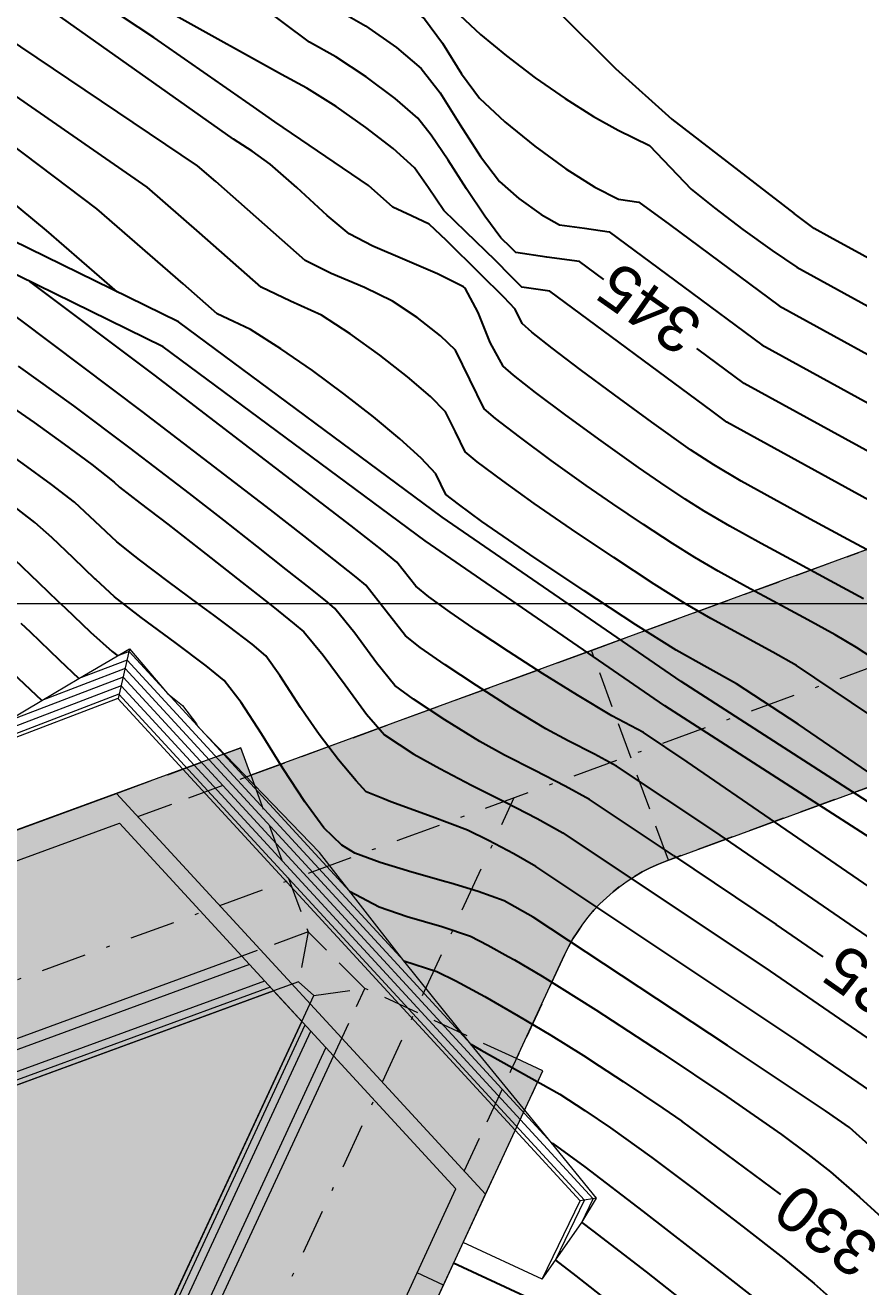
# Model space of a CAD drawing. Extents: x 61466 to 63015, y 108404 to 110397.
# Drawn here: x 62801.97 to 62824.94, y 109286.24 to 109321.01 of the extents above; entities that cross this region are included whole.
import ezdxf
from ezdxf.enums import TextEntityAlignment as Align

# ---------------------------------------------------------------- set-up
doc = ezdxf.new("R2010")
doc.units = 0
doc.header["$LTSCALE"] = 1.000015260077215
doc.header["$MEASUREMENT"] = 0
for name, pattern in [('NASCOSTA', [9.524999999999999, 6.35, -3.175]), ('TRATTEGGIATA', [0.75, 0.5, -0.25]), ('TRATTOPUNTO2', [0.5, 0.25, -0.125, 0, -0.125])]:
    doc.linetypes.add(name, pattern=pattern)
for name, color, linetype in [('colore lago', 131, 'Continuous'), ('coordinate', 2, 'Continuous'), ('curve livello 5m', 7, 'Continuous'), ('curve livello di scavo 1 m', 2, 'Continuous'), ('LIN010CO', 2, 'Continuous'), ('LIN010TR', 2, 'NASCOSTA'), ('LIN018CO', 6, 'Continuous'), ('LIN025CO', 7, 'Continuous'), ('Strade', 7, 'Continuous'), ('TRATTCOLO-30', 253, 'Continuous'), ('TRATTCOLO-32', 255, 'Continuous')]:
    doc.layers.add(name, color=color, linetype=linetype)
doc.layers.add('Colori bordi', color=5, linetype='Continuous', plot=False)
doc.layers.add('no_plot', color=5, linetype='Continuous', plot=False)
doc.layers.add('LINCOLOBLU-025', color=150, linetype='Continuous', lineweight=25)
doc.styles.add('ARIAL', font='arial.ttf')

# ---------------------------------------------------------------- blocks, each defined once
blk = doc.blocks.new('CONTORNO')
at = {"layer": 'Colori bordi', "lineweight": 0, "ltscale": 2, "flags": 128}
for points in [[(9.426109361193085, 101.4709291536419, 0.7650295739187453), (-27.5608030434887, 123.1135758659511), (-31.83024715010106, 118.9179519399622, 0.2781912939660241), (-69.07859010582615, 126.1408358634362), (-85.83009494427824, 120.004657439742), (-86.10525989600865, 120.7558459975553), (-102.9903825197835, 114.570722563818), (-98.15326363751956, 109.3137276651105), (-85.19983467704878, 114.0586477225297), (-84.42731888311391, 113.2190753062459), (-89.14397352362721, 103.0495060201356)], [(-84.30685464142152, 97.792511121399), (-77.78470810041472, 111.8548977488535), (-78.51044962687592, 112.1914972687373), (-77.18376179884945, 115.0519661426079, -0.1989123673796902), (-74.36765820678556, 117.6431476297439), (-67.47359293616319, 120.1632371078013, -0.2816447292015362), (-36.07444336033222, 114.4500518008281, 0.1755066773411139), (-40.66320739148796, 100.0439465091476)]]:
    blk.add_lwpolyline(points, format="xyb", dxfattribs=at)

msp = doc.modelspace()

# ---------------------------------------------------------------- hatches: boundary and pattern name
at = {"layer": 'colore lago', "linetype": 'Continuous', "lineweight": 0}
msp.add_hatch(color=256, dxfattribs=at).paths.add_polyline_path([(62823.09817661175, 109267.4971399434), (62823.69215338399, 109266.9249924592), (62824.21109170993, 109265.8755204591), (62823.36964649598, 109265.6421649583), (62827.76780187683, 109260.0127827815), (62841.0612084289, 109263.6993706926), (62841.76361921904, 109262.8003258794), (62836.24348806483, 109253.0435270955), (62840.64165107512, 109247.4142277469), (62841.44165107415, 109248.8281443365), (62841.44165107414, 109247.2666549963), (62842.48685966961, 109245.2937046921), (62842.98217337792, 109244.3587436367), (62843.39174940745, 109243.585622218), (62843.65497841647, 109243.0887474739), (62843.97450582117, 109242.4856030939), (62844.75686056812, 109241.9483543213), (62845.651826458, 109241.3801105832), (62846.4281971067, 109240.9286487636), (62846.94271509662, 109240.6813721959), (62847.64613995038, 109240.5939090845), (62848.41310224529, 109240.5076704386), (62848.93480919932, 109240.3248275247), (62849.70787289062, 109240.0058773521), (62850.50037421178, 109239.6465049724), (62850.96863960474, 109239.3887836557), (62851.94725538202, 109238.3759442612), (62853.32176082, 109236.9457837952), (62854.11505408533, 109236.1376091607), (62854.82266913473, 109235.421905224), (62855.33964134585, 109234.9043775517), (62855.56100609637, 109234.6907317102), (62856.09811269535, 109234.4547740921), (62856.70619305045, 109233.9912537725), (62857.53490679127, 109233.2829532123), (62858.14972630373, 109232.7006224021), (62858.5092218959, 109232.3142393243), (62858.88387910501, 109231.4348391923), (62859.22313943096, 109230.3672173602), (62859.57892881548, 109229.5985836344), (62860.02155128967, 109229.3177645111), (62860.52435460854, 109229.0129035072), (62861.12115362707, 109228.30212974), (62861.76312353993, 109227.3968258008), (62862.36738475427, 109226.6724808548), (62862.86301142563, 109226.3512314404), (62863.35149079989, 109226.0811662762), (62863.80977166743, 109225.8265014858), (62864.37336186592, 109225.4596613738), (62865.15864880766, 109224.9262906477), (62866.02413744318, 109224.3237528915), (62866.82833272299, 109223.7494116895), (62867.74419357038, 109223.0671410374), (62868.79593716702, 109222.2609254734), (62869.66804043393, 109221.5726296664), (62870.57400836481, 109220.8296039038), (62871.45489499047, 109220.0917340807), (62872.22788044123, 109219.4299279922), (62872.81014484735, 109218.9150934337), (62873.11886833908, 109218.6181382001), (62873.68024425061, 109217.7357549704), (62874.16767086019, 109217.0119560386), (62874.81943522722, 109216.7708121959), (62876.54236221588, 109216.1526118918), (62874.84939381115, 109207.8206919386), (62874.60899161969, 109206.6376239914), (62869.26120182507, 109207.5661905958), (62863.75619694225, 109208.1111887648), (62858.19319340221, 109208.3071879103), (62852.65020176403, 109208.1401957228), (62847.09919926159, 109207.6181925489), (62841.61920353405, 109206.7081888868), (62836.19519993298, 109205.4301890089), (62830.87619968884, 109203.835203047), (62825.68720432751, 109201.8681925489), (62820.62120243542, 109199.5581949903), (62815.73320194714, 109196.9441965773), (62811.01320072643, 109193.9851969435), (62806.80919834606, 109190.9902018263), (62802.65320011608, 109187.5991953566), (62798.57820316784, 109183.82319438), (62795.53019901745, 109180.6211985304), (62792.2431954868, 109176.7911672124), (62789.65820175206, 109173.3731931384), (62786.55020328991, 109168.7701929762), (62783.7532062196, 109163.9541987135), (62781.28120609753, 109158.9951990797), (62779.15719791882, 109153.8611963942), (62777.36419865124, 109148.5911921217), (62775.92320438854, 109143.2191981031), (62774.82820316784, 109137.7701929762), (62774.09919926159, 109132.2771967604), (62773.74220463268, 109126.8981913282), (62773.73320194714, 109121.3411844923), (62774.08020206921, 109115.7792032911), (62774.82220646374, 109110.2851999952), (62775.90719791882, 109104.8281992628), (62776.77414833636, 109101.6141078531), (62775.53419682018, 109098.9681986524), (62771.47070551834, 109097.4112212987), (62770.73672383319, 109098.002323595), (62769.8807971655, 109098.4706701694), (62769.15970351557, 109098.6757570496), (62768.39696209739, 109098.468313665), (62767.45374367202, 109097.9664018124), (62766.47973204842, 109097.4381815896), (62765.62461103556, 109097.1518130945), (62765.12870497692, 109097.2382205043), (62764.204231476, 109097.4452987603), (62761.9196536024, 109098.0402332804), (62758.98866001823, 109098.8558052879), (62755.80542274813, 109099.7559674718), (62752.76411381675, 109100.604672521), (62750.25890524864, 109101.2658731245), (62749.51457897673, 109101.4323058139), (62748.65062731056, 109101.6162890002), (62748.14007827736, 109101.736719099), (62747.52541194316, 109102.0339062683), (62746.76880594499, 109102.4063511514), (62745.62765381109, 109102.8954298658), (62744.24713276765, 109103.4574777788), (62742.73242988839, 109104.0598132656), (62741.18873224709, 109104.6697547011), (62739.72122691743, 109105.2546204604), (62738.4351009732, 109105.7817289186), (62737.43554148808, 109106.2183984508), (62736.77867844934, 109106.5463541668), (62735.73992291521, 109107.2019414193), (62732.79995647849, 109108.9003627415), (62729.64050356369, 109110.9173247112), (62727.66619297499, 109112.2158361902), (62727.66619297498, 109301.1727148074), (62759.54776977518, 109318.7502691394), (62762.17366749162, 109316.5834332037), (62766.05824036466, 109313.6707714253), (62770.75016502605, 109310.7925126817), (62775.76967393806, 109307.4987029362), (62780.62539072475, 109303.8925501492), (62784.64869804524, 109301.7427288234), (62791.07767767625, 109296.7832897306), (62792.19060390321, 109296.2636473271), (62793.30353013008, 109295.7440049236), (62792.40613320151, 109295.415281542), (62791.02638676144, 109294.9098720031), (62795.86350564371, 109289.6528771044), (62808.8169346042, 109294.3977971618), (62809.5894503981, 109293.5582247456), (62804.8727957576, 109283.3886554595), (62809.7099146398, 109278.1316605607), (62811.19752626401, 109281.3390968978), (62812.27661652953, 109280.8427187184), (62812.5570701946, 109280.5713445839), (62813.17887806522, 109280.0782740087), (62813.95657222585, 109279.5110059133), (62814.81879083112, 109278.9048861216), (62815.6941720356, 109278.2952604578), (62816.51135399395, 109277.717474746), (62817.19897486074, 109277.2068748103), (62817.68567279058, 109276.7988064749), (62818.12691195921, 109276.2601634234), (62818.71211063369, 109275.5384808206), (62819.25879983142, 109274.9114816119), (62819.8945759946, 109274.1923411735), (62820.22701885716, 109273.8025687297), (62820.52803513606, 109273.1585933028), (62820.82610423578, 109272.3158989379), (62821.42451595351, 109270.4065013836), (62821.73040465539, 109269.5258658789), (62822.04445360452, 109268.818655219)])
at = {"layer": 'LINCOLOBLU-025', "linetype": 'Continuous', "lineweight": 0}
h = msp.add_hatch(color=256, dxfattribs=at)
h.dxf.hatch_style = 1
h.paths.add_polyline_path([(62848.33336500539, 109261.0092654882), (62847.63708044864, 109261.4032043363), (62847.70319440113, 109261.5200603516, -0.1419504759836536), (62851.28575729391, 109265.0212221183), (62851.84927293976, 109265.3231645279), (62850.38513018109, 109269.107819349), (62848.09859103252, 109268.4737059221), (62838.05604824159, 109250.7235716313), (62840.10852288269, 109248.0965238892), (62840.64163262639, 109247.4141745338), (62846.42826149091, 109257.6420064259)])
h.paths.add_polyline_path([(62848.09859103252, 109268.4737059221), (62841.73481150945, 109266.7088736674), (62825.95521480341, 109262.3328042055), (62827.76779105749, 109260.0128123964), (62841.06119760956, 109263.6994003075), (62841.76360839968, 109262.8003554943), (62836.24347724549, 109253.0435567104), (62838.05604824159, 109250.7235716313)])
h.paths.add_polyline_path([(62850.38513018109, 109269.107819349), (62849.26842985045, 109271.9943720879), (62840.91171840001, 109269.676850895), (62840.69792769916, 109270.4477552577), (62823.36963567663, 109265.6421945731), (62825.95521480341, 109262.3328042055), (62841.73481150945, 109266.7088736674)])
edge = h.paths.add_edge_path()
edge.add_line((62819.64910027864, 109297.9823266926), (62816.56241593683, 109303.4119257058))
edge.add_line((62816.56241593683, 109303.4119257058), (62808.18666351754, 109300.3438364941))
edge.add_line((62808.18666351754, 109300.3438364941), (62807.91149856585, 109301.0950250518))
edge.add_line((62807.91149856585, 109301.0950250518), (62791.0263759421, 109294.909901618))
edge.add_line((62791.0263759421, 109294.909901618), (62795.86349482436, 109289.6529067193))
edge.add_line((62795.86349482436, 109289.6529067193), (62808.81692378483, 109294.3978267767))
edge.add_line((62808.81692378483, 109294.3978267767), (62809.58943957877, 109293.5582543605))
edge.add_line((62809.58943957877, 109293.5582543605), (62804.87278493826, 109283.3886850743))
edge.add_line((62804.87278493826, 109283.3886850743), (62809.70990382046, 109278.1316901756))
edge.add_line((62809.70990382046, 109278.1316901756), (62816.23205036147, 109292.1940768031))
edge.add_line((62816.23205036147, 109292.1940768031), (62815.50630883501, 109292.5306763229))
edge.add_line((62815.50630883501, 109292.5306763229), (62816.83299666303, 109295.3911451968))
edge.add_arc((62821.36888122563, 109293.2873981738), 5.000000030219407, 110.11809058462421, 155.1180905846439, ccw=False)
at = {"layer": 'TRATTCOLO-30', "linetype": 'Continuous', "lineweight": 0}
h = msp.add_hatch(color=256, dxfattribs=at)
h.dxf.hatch_style = 1
h.paths.add_polyline_path([(62865.56289557394, 109268.0745219274, 0.1396268570285302), (62854.72077463417, 109270.0099759701), (62855.8824444804, 109266.8036510728, -0.08234427414333316), (62859.54662063991, 109266.7997558378, -0.07230831760697362), (62864.21181054194, 109265.3066722654), (62871.43933255831, 109261.7786567417), (62870.51484642211, 109265.6572951897)])
h.paths.add_polyline_path([(62866.91398229863, 109270.8423626592, 0.09987553872290744), (62858.03999647586, 109273.155784039, 0.06422835649169095), (62853.64336110649, 109272.9837450059), (62854.72077463417, 109270.0099759701, -0.1396268570285303), (62865.56289557394, 109268.0745219274), (62870.51484642211, 109265.6572951897), (62869.35264703169, 109270.533248504), (62868.63436830672, 109270.0025798775)])
h.paths.add_polyline_path([(62853.64336110649, 109272.9837450059, 0.0341130190125713), (62850.54845184799, 109272.3488762988), (62849.2687446419, 109271.9939820813), (62850.38544497264, 109269.1074293422), (62851.37143083313, 109269.3808674214, -0.04245494721079235), (62854.72077463417, 109270.0099759701)])
h.paths.add_polyline_path([(62854.72077463417, 109270.0099759701, 0.04245494721079231), (62851.37143083313, 109269.3808674214), (62850.38544497264, 109269.1074293422), (62851.84958773131, 109265.3227745211), (62852.41310337737, 109265.6247169307, -0.08234430926797712), (62855.8824444804, 109266.8036510728)])
h.paths.add_polyline_path([(62870.31291822274, 109279.7884654424, 0.03034880085433854), (62869.12744544727, 109283.6944484538), (62866.02028766865, 109283.1968159709, -0.03537882023306637), (62867.31685045131, 109279.0743380666), (62868.81041746722, 109272.8081473412), (62871.80648633061, 109273.5222701357)])
h.paths.add_polyline_path([(62873.30898817508, 109280.5025836686, 0.02617885502149471), (62872.22324817152, 109284.1902623473), (62869.12744544727, 109283.6944484538, -0.03034880085433829), (62870.31291822274, 109279.7884654424), (62871.80648633061, 109273.5222701357), (62874.80255519407, 109274.2363929302)])
h.paths.add_polyline_path([(62865.2708465272, 109296.1184585787), (62863.15819304918, 109293.8523392683, -0.08819836901542338), (62869.12744544727, 109283.6944484538), (62872.22324817152, 109284.1902623473, 0.09480157058716344)])
h.paths.add_polyline_path([(62863.15819304918, 109293.8523392683), (62861.04301460482, 109291.5835115748, -0.08025282612177649), (62866.02028766865, 109283.1968159709), (62869.12744544727, 109283.6944484538, 0.08819836901542338)])
h.paths.add_polyline_path([(62863.15819304918, 109293.8523392683, 0.01736280569469875), (62861.57919096491, 109295.5748763009, 0.03970356401890993), (62859.49050113276, 109293.1885758949), (62861.04301460477, 109291.5835115748)])
h.paths.add_polyline_path([(62861.51861643614, 109295.515600893), (62861.57906510134, 109295.5750043796, 0.01556612707098306), (62860.064805924, 109297.0228729509), (62857.9426298931, 109294.7888408482), (62859.49050113276, 109293.1885758949, -0.03864254143483101)])
h.paths.add_polyline_path([(62863.72883355821, 109297.6876025886), (62862.18682610333, 109299.2567409874), (62860.064805924, 109297.0228729509, -0.01556612707097114), (62861.57906510133, 109295.5750043796)])
h.paths.add_polyline_path([(62865.27084652721, 109296.1184585787), (62863.72883355821, 109297.6876025886), (62861.57906510133, 109295.5750043796, -0.0173641399688877), (62863.15819304918, 109293.8523392683)])
h.paths.add_polyline_path([(62842.12113751149, 109308.4385476986), (62841.68312133768, 109305.3892710485, -0.1535560179779935), (62860.064805924, 109297.0228729509), (62862.18682610333, 109299.2567409874, 0.1537189922983533)])
h.paths.add_polyline_path([(62841.68312133768, 109305.3892710485), (62841.24508729079, 109302.3398699737, -0.1533601516960375), (62857.9426298931, 109294.7888408482), (62860.064805924, 109297.0228729509, 0.1535560179779935)])
h.paths.add_polyline_path([(62841.68312133768, 109305.3892710485, 0.1189367104971979), (62825.99786712285, 109303.5875535316), (62818.63621925671, 109300.8909370046), (62818.10607056221, 109300.6967403034), (62819.64941507019, 109297.9819366858), (62826.54348031727, 109300.5020261552, -0.1229729952799339), (62841.24508729079, 109302.3398699737)])
h.paths.add_polyline_path([(62842.12113751149, 109308.4385476986, 0.1193677447346973), (62824.93848314765, 109306.4796249109), (62816.56273072838, 109303.411535699), (62818.10607056221, 109300.6967403034), (62818.63621925671, 109300.8909370046), (62825.99786712285, 109303.5875535316, -0.1189367104971977), (62841.68312133768, 109305.3892710485)])

# ---------------------------------------------------------------- linework, layer by layer
at = {"layer": 'Colori bordi', "linetype": 'Continuous', "lineweight": 0, "flags": 128}
msp.add_lwpolyline([(62780.62539072475, 109303.8925501492), (62784.64869804524, 109301.7427288234), (62791.07767767625, 109296.7832897306), (62792.19060390321, 109296.2636473271), (62793.30353013008, 109295.7440049236), (62792.40613320151, 109295.415281542), (62791.02638676144, 109294.9098720031), (62795.86350564371, 109289.6528771044), (62808.8169346042, 109294.3977971618), (62809.5894503981, 109293.5582247456), (62804.8727957576, 109283.3886554595)], dxfattribs=at)
at = {"layer": 'coordinate', "linetype": 'Continuous', "lineweight": 0}
msp.add_line((62794.65394160839, 109305.0712302026), (62912.46193553894, 109305.0712302026), dxfattribs=at)
at = {"layer": 'curve livello 5m', "color": 2}
for p, q in [((62826.03245497083, 109301.4752387576), (62823.22239685263, 109303.3631229158)), ((62819.83028077225, 109298.1331712699), (62822.66113630226, 109296.2261206831)), ((62822.7899185175, 109288.7875630172), (62820.06003925089, 109290.8066039278)), ((62815.84985558051, 109285.9271971598), (62813.77238404513, 109286.890730175))]:
    msp.add_line(p, q, dxfattribs=at)
at = {"layer": 'curve livello 5m', "color": 2, "flags": 128}
for points in [[(62809.80646871345, 109320.5408309434), (62807.6977075535, 109322.1265155347), (62805.68950094075, 109324.0060429896), (62802.78401055188, 109325.8001371183), (62800.00670415565, 109328.3204128032), (62797.0157573081, 109330.6271046008), (62793.29843960181, 109333.9162779328), (62790.92220340335, 109336.0482351645)], [(62805.33221949961, 109316.5444058094), (62801.24392786922, 109319.3774963889), (62798.16531322326, 109322.2742527409), (62794.09067500559, 109326.4383389243), (62788.83891979145, 109330.9645206527), (62786.62422480161, 109333.6785922556)], [(62817.91344548322, 109314.0058525739), (62817.24166371902, 109314.5032962059), (62816.34339864453, 109314.6208099371), (62815.49316138145, 109314.7438056826), (62815.49316138145, 109314.7438056826), (62815.35217634504, 109314.8867210148), (62815.07520816203, 109315.1565589865), (62814.63591437497, 109315.7452603832), (62814.134282638, 109316.5013324575), (62813.62364946656, 109317.2922111002), (62813.1573513761, 109317.9853322022), (62812.78872488198, 109318.4481316543), (62812.16536205814, 109318.9967968678), (62811.36733625017, 109319.59386534), (62810.53444071597, 109320.1412417916), (62809.80646871345, 109320.5408309434)], [(62823.22239685263, 109303.3631229158), (62823.22239685263, 109303.3631229158), (62822.57330433439, 109303.736954799), (62821.72865955203, 109304.19517439), (62820.86685823421, 109304.6620654339), (62820.16629610954, 109305.0619116755), (62820.16629610954, 109305.0619116755), (62819.30139838222, 109305.6080822599), (62818.18710554983, 109306.3384690938), (62817.01904767313, 109307.1232045522), (62815.9928548129, 109307.8324210101), (62815.9928548129, 109307.8324210101), (62815.13163460315, 109308.452545226), (62814.42691372606, 109308.9806731514), (62814.09010844481, 109309.2583664089), (62814.09010844481, 109309.2583664089), (62813.82283999125, 109309.8051410124), (62813.55448944285, 109310.3566217228), (62813.55448944285, 109310.3566217228), (62813.14028427632, 109310.7802247723), (62812.50894784978, 109311.3223178749), (62811.7425899394, 109311.9189736285), (62810.92332032128, 109312.5062646311), (62810.13324877152, 109313.0202634804), (62809.2825363799, 109313.4112095301), (62808.47240810729, 109313.7887386192), (62806.77444789081, 109315.2935723016), (62805.33221949961, 109316.5444058094)], [(62852.63840397169, 109285.6063551515), (62852.00158501912, 109286.3658968568), (62849.15526123854, 109289.8464943016), (62847.2244365297, 109292.2530501026), (62847.01276960338, 109292.5409179273), (62845.13403986653, 109294.292205188), (62841.72262130836, 109297.3911364279), (62838.7847962021, 109300.0887148874), (62838.26339169222, 109300.5928043582), (62835.38524231538, 109302.7965931033), (62831.36893971766, 109305.8491580575), (62830.71769773684, 109306.2432714362), (62829.46027029291, 109306.9304363262), (62821.78416050069, 109311.1396964153), (62820.50606999679, 109312.0860556651), (62820.47841277899, 109312.1065353917)], [(62819.83028077225, 109298.1331712699), (62817.52179245103, 109299.6736286194), (62816.84789060905, 109300.043394213), (62816.0144552327, 109300.4700992601), (62815.17837598846, 109300.8980377337), (62814.49654254277, 109301.271503607), (62814.49654254277, 109301.271503607), (62813.53375899707, 109301.8664232898), (62812.66824634308, 109302.4394233353), (62812.15965837702, 109302.8186037296), (62812.15965837702, 109302.8186037296), (62811.6476644729, 109303.4349227757), (62811.04956294872, 109304.2611592927), (62810.5015445102, 109304.9368134139), (62810.5015445102, 109304.9368134139), (62810.29606099301, 109305.1097386276), (62809.83178583664, 109305.4834308631), (62809.16431442904, 109306.0138786355), (62808.34924215816, 109306.65707046), (62807.44216441194, 109307.3689948516), (62806.49867657834, 109308.1056403255), (62806.49867657834, 109308.1056403255), (62804.86161188711, 109309.3591462059), (62803.31551321442, 109310.523639949), (62801.7858717802, 109311.6160176967)], [(62801.84843777694, 109304.5359457275), (62802.10376887483, 109304.2908661998), (62802.9075337032, 109303.518424104), (62803.4500951876, 109303.007413)], [(62823.96163585061, 109295.3329891465), (62822.66113630226, 109296.2261206831)], [(62812.39951925271, 109295.2302254318), (62813.31521810819, 109294.9364374026), (62813.83613241692, 109294.6760621003), (62814.63139808892, 109294.2411767742), (62815.55378754206, 109293.7142246356), (62816.45607319417, 109293.1776488958), (62816.45607319417, 109293.1776488958), (62817.35246289276, 109292.6135026364), (62817.78443645484, 109292.3316178583)], [(62817.78441478463, 109292.3316422795), (62818.44223381959, 109291.9023818133), (62819.53806339368, 109291.168145013), (62820.06003925089, 109290.8066039278)]]:
    msp.add_lwpolyline(points, dxfattribs=at)
at = {"layer": 'curve livello di scavo 1 m', "linetype": 'Continuous', "lineweight": 0}
for p, q in [((62804.83175415097, 109303.7502683009), (62804.52118235276, 109303.6314234299)), ((62808.17684083161, 109300.1148183473), (62804.83175415097, 109303.7502683009)), ((62804.77647525831, 109303.514971862), (62803.4500951876, 109303.007413)), ((62808.02966416525, 109299.9793966766), (62804.77647525831, 109303.514971862)), ((62804.66591747299, 109303.0443789841), (62801.42596496605, 109301.8045634563)), ((62804.72119636566, 109303.2796754231), (62802.43353275488, 109302.4042672617)), ((62807.73531083255, 109299.7085533353), (62804.66591747299, 109303.0443789841)), ((62807.8824874989, 109299.843975006), (62804.72119636566, 109303.2796754231)), ((62804.61063858033, 109302.8090825452), (62800.42121661127, 109301.2059385488)), ((62813.51696976124, 109293.1296558607), (62804.61063858033, 109302.8090825452)), ((62804.52772024133, 109302.4561378868), (62798.66072102696, 109300.2110442589)), ((62804.55535968766, 109302.5737861063), (62799.30956029919, 109300.5664037376)), ((62806.31743017948, 109300.51107591), (62804.52772024133, 109302.4561378868)), ((62812.96824655658, 109293.4306361381), (62804.55535968766, 109302.5737861063)), ((62815.47403340748, 109290.5596528352), (62806.31743017948, 109300.51107591)), ((62816.21524454407, 109286.4523009307), (62814.03749790636, 109287.4623416212))]:
    msp.add_line(p, q, dxfattribs=at)
at = {"layer": 'curve livello di scavo 1 m', "linetype": 'Continuous', "lineweight": 0, "flags": 128}
for points in [[(62814.24522844151, 109292.9289296056), (62807.8824874989, 109299.843975006)], [(62812.39951925271, 109295.2302254318), (62808.02966416525, 109299.9793966766)], [(62810.90500005905, 109297.1498469478), (62808.17684083161, 109300.1148183473)], [(62816.47296488423, 109290.2124454464), (62807.73531083255, 109299.7085533353)], [(62816.58063350762, 109286.9774047015), (62817.38247184309, 109288.6332432317), (62812.96824655658, 109293.4306361381)], [(62817.30683430169, 109288.0181602216), (62817.62177885787, 109288.6685373712), (62813.51696976124, 109293.1296558607)], [(62816.21524454407, 109286.4523009307), (62817.26281833572, 109288.6155961619), (62815.47403340747, 109290.5596528353)]]:
    msp.add_lwpolyline(points, dxfattribs=at)
at = {"layer": 'LIN010CO', "linetype": 'Continuous', "lineweight": 0}
for p, q in [((62808.14827526948, 109295.1245105736), (62796.12212583885, 109290.7192586653)), ((62808.56816417223, 109294.6681740903), (62795.95973027823, 109290.0496278304)), ((62808.7249316312, 109294.497798759), (62795.8990991465, 109289.7996180691)), ((62805.02198859848, 109283.411936332), (62809.68146862955, 109293.4582315614)), ((62805.27617002963, 109283.451595064), (62809.83823608859, 109293.2878562301)), ((62805.95697434321, 109283.5578177557), (62810.25812499168, 109292.8315197464))]:
    msp.add_line(p, q, dxfattribs=at)
at = {"layer": 'LIN010TR', "linetype": 'TRATTOPUNTO2', "lineweight": 0, "ltscale": 5}
msp.add_line((62806.35428569099, 109280.1182249019), (62815.44709350545, 109299.7232089684), dxfattribs=at)
at = {"layer": 'LIN010TR', "linetype": 'TRATTOPUNTO2', "lineweight": 0, "ltscale": 5, "flags": 128}
msp.add_lwpolyline([(62792.68472842413, 109291.3852157653), (62818.63592400274, 109300.8912970346), (62825.99757186894, 109303.5879135617, -0.448954292473764), (62870.31262296876, 109279.7888254724), (62882.81112931504, 109227.351925277)], format="xyb", dxfattribs=at)
at = {"layer": 'LIN018CO', "lineweight": 0}
for p, q in [((62803.4500951876, 109303.007413), (62804.84848376604, 109303.8221077198)), ((62804.84848376604, 109303.8221077198), (62804.52984547046, 109302.4538281816)), ((62804.84848376604, 109303.8221077198), (62805.89626191017, 109302.5933581658)), ((62802.43353275488, 109302.4042672617), (62803.4500951876, 109303.007413)), ((62801.42596496605, 109301.8045634563), (62802.43353275488, 109302.4042672617)), ((62806.7292828212, 109301.6880286119), (62810.07553998413, 109298.2152393584)), ((62812.39951925271, 109295.2302254318), (62810.07553998406, 109298.2152393585)), ((62814.24522844151, 109292.9289296056), (62812.39951925271, 109295.2302254318)), ((62816.47296488425, 109290.2124454464), (62814.24522844151, 109292.9289296056)), ((62817.71225152678, 109288.6818807117), (62817.26281833573, 109288.6155961619))]:
    msp.add_line(p, q, dxfattribs=at)
at = {"layer": 'LIN018CO', "lineweight": 0, "flags": 128}
for points in [[(62805.89626191017, 109302.5933581658), (62806.30336348045, 109302.2670903627), (62806.30336348045, 109302.2670903627), (62806.68705376971, 109301.7543157924), (62806.7292828212, 109301.6880286119)], [(62816.21524454408, 109286.4523009307), (62816.58063350762, 109286.9774047015), (62817.30683430169, 109288.0181602216), (62817.71225152678, 109288.6818807117), (62816.47296488425, 109290.2124454464)]]:
    msp.add_lwpolyline(points, dxfattribs=at)
at = {"layer": 'LIN025CO', "linetype": 'TRATTEGGIATA', "lineweight": 0, "ltscale": 2}
for p, q in [((62817.57653893854, 109303.7833729821), (62824.93818680476, 109306.4799895091)), ((62808.18668196631, 109300.3438110854), (62817.57653893855, 109303.7833729821)), ((62819.69540607789, 109297.9992213828), (62817.57653893854, 109303.7833729821)), ((62804.48799874885, 109299.8409440154), (62807.91151701456, 109301.0949996432)), ((62808.18668196631, 109300.3438110854), (62807.91151701458, 109301.0949996432)), ((62805.07431618905, 109299.2037325126), (62808.18668196633, 109300.3438110854)), ((62808.18668196632, 109300.3438110854), (62809.7688804388, 109296.0244768782)), ((62809.76888043882, 109296.0244768782), (62807.93746607313, 109295.3536186226)), ((62809.7688804388, 109296.0244768782), (62809.50383290177, 109294.6494136108)), ((62811.33331350653, 109294.4660981535), (62809.7688804388, 109296.0244768782)), ((62816.83301511173, 109295.3911197883), (62815.40084281762, 109292.3032160759)), ((62809.50383290178, 109294.6494136108), (62808.81694223353, 109294.3978013682)), ((62809.92150442504, 109294.274153501), (62809.50383290176, 109294.6494136108)), ((62809.58945802745, 109293.5582289519), (62809.92150442504, 109294.274153501)), ((62809.92150442504, 109294.274153501), (62811.33331350653, 109294.4660981535)), ((62810.46893418785, 109292.6024116976), (62811.33331350653, 109294.4660981535)), ((62815.50632728373, 109292.5306509144), (62811.33331350653, 109294.4660981535)), ((62816.23206881018, 109292.1940513945), (62815.50632728373, 109292.5306509144)), ((62814.06796740374, 109289.4294061609), (62815.40084281763, 109292.3032160759)), ((62814.65428484396, 109288.792194658), (62816.23206881019, 109292.1940513946))]:
    msp.add_line(p, q, dxfattribs=at)
at = {"layer": 'LIN025CO', "linetype": 'Continuous', "lineweight": 0}
for p, q in [((62791.02639439081, 109294.9098762095), (62804.48799874885, 109299.8409440154)), ((62804.48799874885, 109299.8409440154), (62814.65428484399, 109288.792194658)), ((62791.6127118311, 109294.2726647066), (62804.56614079163, 109299.0175847641)), ((62813.84025946938, 109288.9384455561), (62804.56614079163, 109299.0175847641)), ((62807.93746607311, 109295.3536186226), (62796.20365806654, 109291.0554531614)), ((62808.81694223356, 109294.3978013682), (62795.86351327307, 109289.6528813108)), ((62804.87280338696, 109283.3886596658), (62809.58945802748, 109293.5582289519)), ((62806.29877858968, 109283.611147863), (62810.46893418784, 109292.6024116976)), ((62809.12360482891, 109278.76887627), (62813.84025946938, 109288.9384455561)), ((62809.70992226917, 109278.1316647671), (62814.65428484399, 109288.792194658)), ((62813.49378505412, 109286.2900434685), (62812.76804352766, 109286.6266429883))]:
    msp.add_line(p, q, dxfattribs=at)
at = {"layer": 'LIN025CO', "linetype": 'TRATTEGGIATA', "lineweight": 0, "ltscale": 2, "flags": 128}
msp.add_lwpolyline([(62857.94233352834, 109294.7892054664, 0.2816447289336477), (62826.54318397443, 109300.5023907535), (62819.6491187038, 109297.9823012754, 3.196139412480377e-13)], format="xyb", dxfattribs=at)
at = {"layer": 'LIN025CO', "linetype": 'TRATTEGGIATA', "lineweight": 0, "ltscale": 2}
for centre, radius, start, end in [((62837.5737613885, 109271.985410936), 36.73599999996581, 47.93367394576539, 110.1180907281346), ((62821.36889965218, 109293.2873727893), 4.999999999975651, 110.1180907285126, 155.1180907285178)]:
    msp.add_arc(centre, radius, start, end, dxfattribs=at)
at = {"layer": 'no_plot', "flags": 128}
for points in [[(62809.03369868272, 109319.6498754956), (62806.11677906182, 109321.2721845614), (62803.89493338852, 109323.0662786902), (62801.24580959415, 109325.6719877011), (62798.42577566397, 109328.1068300599), (62794.87936809348, 109331.3960022479), (62792.27297183307, 109333.7454124245), (62790.13335903357, 109335.6133145564)], [(62808.26092865199, 109318.7589200477), (62805.51858941415, 109320.6741524225), (62802.86946561978, 109322.4255304602), (62800.51943734463, 109324.903090054), (62797.44303542918, 109327.8505300815), (62793.98208431738, 109331.1824195046), (62790.90568240193, 109333.9589951678), (62789.39361046597, 109335.2054623752)], [(62807.70993107455, 109317.8716535682), (62802.78401055188, 109321.3576178875), (62799.53669850062, 109324.5186406584), (62797.22939636864, 109327.1670657604), (62793.8966278587, 109330.4989551836), (62788.55408329771, 109334.7425983674)], [(62806.71982809455, 109317.1403731215), (62800.97228634128, 109321.0069217654), (62798.25585993565, 109324.6278669193), (62793.81903208687, 109328.9730008752), (62789.47275234127, 109331.8697572272), (62787.48788328002, 109334.1547607941)], [(62803.94461090466, 109315.9484384974), (62799.16133540419, 109319.5585441614), (62796.988194836, 109321.4595400526), (62792.82300990594, 109324.5373430331), (62788.29563395401, 109328.6109064742), (62784.18924460813, 109332.3360928894)], [(62802.55700230972, 109315.3524711853), (62798.88969248547, 109318.3817370722), (62796.44491038934, 109319.7395907899), (62792.46082027484, 109323.0889654291), (62788.92946650383, 109325.8951978948), (62785.57920893916, 109328.7919542467), (62782.25475210994, 109331.2695318719)], [(62812.12477880562, 109323.2136972871), (62812.61655920391, 109322.9153381306), (62813.06439417454, 109322.5543533865), (62813.06439417454, 109322.5543533865), (62813.50359797714, 109321.9231492461), (62813.94590060852, 109321.2853554849), (62813.94590060852, 109321.2853554849), (62814.51587532609, 109320.7536040968), (62815.22931565859, 109320.1645333522), (62816.02565820896, 109319.562168237), (62816.84433958018, 109318.9905337366), (62817.62479637514, 109318.4936548366), (62818.30646519682, 109318.1155565226)], [(62814.59975520099, 109322.700814509), (62816.63117790439, 109321.4210737213), (62818.23607926576, 109319.8165966652), (62819.78920885279, 109318.4191486852), (62823.15620958307, 109315.8204760365)], [(62811.3520087749, 109322.3227418392), (62812.20015155266, 109321.8081805338), (62812.97250441035, 109321.1856128091), (62812.97250441035, 109321.1856128091), (62813.46850854264, 109320.5176413575), (62813.99202854347, 109319.6751252107), (62814.49278321394, 109318.9970517989), (62814.49278321394, 109318.9970517989), (62815.18842683669, 109318.3495035387), (62816.01083829299, 109317.6807388154), (62816.86816152257, 109317.0575300018), (62817.66854046514, 109316.5466494709), (62818.32011906034, 109316.2148695955), (62818.32011906034, 109316.2148695955), (62818.88100194428, 109316.1377191989), (62819.72012738739, 109315.5163602541), (62822.7478254014, 109313.2745080438), (62826.79969970946, 109311.0526283062)], [(62810.57923874417, 109321.4317863913), (62811.35158348925, 109320.9915596007), (62812.20394493443, 109320.3934432453), (62812.88061464617, 109319.8168722317), (62812.88061464617, 109319.8168722317), (62813.4024686624, 109319.1474429584), (62813.95634529171, 109318.2708800671), (62814.51211939154, 109317.3902822284), (62815.03966581936, 109316.7087481129), (62815.03966581936, 109316.7087481129), (62815.57237958449, 109316.2365479808), (62816.18357911945, 109315.7922523828), (62816.68990456375, 109315.5091499981), (62816.68990456375, 109315.5091499981), (62817.37684986585, 109315.4149638846), (62818.06133283165, 109315.3205077024), (62818.06133283165, 109315.3205077024), (62820.11309869209, 109313.8012079596), (62822.26599295105, 109312.2071022296), (62828.12998500119, 109308.9915323162)], [(62826.52183439728, 109307.2101299043), (62821.30232805033, 109310.072290601), (62820.89904130149, 109310.3709033706), (62816.42199460638, 109313.6860847094), (62815.65414774269, 109313.7917033542), (62815.35570955555, 109314.0929406509), (62814.93058086097, 109314.5251769474), (62814.11051280492, 109315.322039597), (62813.50911791983, 109315.9100460425), (62813.08336335237, 109316.529661681), (62812.6968351178, 109317.0793910769), (62812.10694659238, 109317.609923987), (62811.35777341171, 109318.19393051), (62810.53723085023, 109318.7697190198), (62809.73323418244, 109319.2755978903), (62809.03369868272, 109319.6498754956)], [(62825.66845040222, 109306.2854108479), (62824.63773392919, 109306.8412713003), (62823.5968688989, 109307.4022611529), (62822.59861827355, 109307.9459862937), (62821.69574501539, 109308.4500526108), (62820.94101208665, 109308.8920659924), (62820.30538736499, 109309.314020945), (62819.2400125297, 109310.0738952436), (62818.20559693022, 109310.825981396), (62817.2665738326, 109311.5219921892), (62816.48737650288, 109312.1136404102), (62815.93243820706, 109312.5526388459), (62815.66619221118, 109312.7907002832), (62815.47339557472, 109313.186018466), (62815.15480341855, 109313.5158311155), (62814.5089853769, 109314.16363288), (62813.57761017581, 109315.0806506377), (62813.10531805201, 109315.5311644855), (62812.61171614224, 109315.7608305195), (62812.10284692163, 109315.9950103906), (62811.43010018032, 109316.591238704), (62808.84547193153, 109318.3487362015), (62808.26092865199, 109318.7589200477)], [(62818.30646519682, 109318.1155565226), (62819.16795590536, 109317.6945469187), (62820.32137738953, 109316.4953436098)], [(62825.06630801952, 109305.2022800532), (62824.14740739718, 109305.7010676922), (62823.18600148887, 109306.2187628636), (62822.24569243253, 109306.7283709987), (62821.39008236612, 109307.2028975293), (62820.68277342762, 109307.6153478867), (62820.15298269529, 109307.952621926), (62819.48079865331, 109308.3988465235), (62818.8678765143, 109308.8201543), (62817.84212123026, 109309.5532079929), (62816.86708993895, 109310.2660794077), (62816.03223173382, 109310.8917341119), (62815.42699570829, 109311.3631376731), (62815.14083095572, 109311.6132556585), (62814.78409730959, 109312.2715232017), (62814.45029337749, 109313.0980254944), (62814.09167566325, 109313.7644869831), (62814.04442107058, 109313.8012775273), (62813.32766773587, 109314.1618409409), (62812.43005331445, 109314.5431624502), (62811.551692666, 109314.918118733), (62810.89270065018, 109315.2595864668), (62810.29169458458, 109315.7675939021), (62809.45663428191, 109316.540697611), (62808.7216353058, 109317.1837141496), (62808.22405028306, 109317.5398416923), (62807.70993107455, 109317.8716535682)], [(62825.92981309011, 109303.1711580859), (62824.87229085351, 109303.8662642807), (62824.28695481144, 109304.2098854371), (62823.53666555846, 109304.6244163781), (62822.69835101112, 109305.0772066935), (62821.848939086, 109305.5356059727), (62821.06535769963, 109305.9669638054), (62820.42453476857, 109306.3386297811), (62819.80402764505, 109306.7304711834), (62819.00459596851, 109307.254475605), (62818.16659141576, 109307.8174715832), (62817.4303656636, 109308.3262876551), (62816.4653201094, 109309.0179431463), (62815.58652343191, 109309.6660048121), (62814.92592387945, 109310.171588744), (62814.61546970026, 109310.4358110337), (62814.22007654452, 109311.2447016194), (62813.82308255305, 109312.060554353), (62813.40942747521, 109312.4538014429), (62812.76711353742, 109312.9538814988), (62812.08883492105, 109313.4107705038), (62811.32096736511, 109313.7823597091), (62810.39815561875, 109314.1698523897), (62809.68255437873, 109314.524162543), (62807.22249380909, 109316.7044150424), (62806.71982809455, 109317.1403731215)], [(62820.32137738953, 109316.4953436098), (62820.95969455392, 109315.9796495105), (62821.74806411687, 109315.381551839), (62822.5501604317, 109314.801992615), (62823.22965785176, 109314.3419138581), (62823.22965785176, 109314.3419138581), (62825.46941441774, 109313.1137242962)], [(62825.70741623468, 109300.0726091603), (62823.26612711935, 109301.7467673986), (62821.57250285176, 109302.8599815508), (62820.75896809306, 109303.3131420865), (62819.90805745049, 109303.7851935699), (62818.7987691193, 109304.4856933364), (62817.36961513101, 109305.4224625827), (62815.87150393039, 109306.4289375214), (62814.55534396221, 109307.3385543652), (62813.90647303122, 109307.8100174351), (62813.56474718935, 109308.0809217842), (62813.28589633264, 109308.6526890927), (62812.88259109129, 109309.0822329969), (62812.29600765778, 109309.6159545028), (62811.57082446112, 109310.2190687646), (62810.75171993026, 109310.8567909367), (62809.88337249414, 109311.4943361733), (62809.01046058174, 109312.0969196286), (62808.17766262198, 109312.6297564569), (62807.70877791265, 109312.84523307), (62807.26226183584, 109313.0533146955), (62806.32640197252, 109313.8827295608), (62803.94461090466, 109315.9484384974)], [(62850.56960945421, 109296.3361124729), (62849.98505240224, 109297.2169896679), (62849.45595045812, 109297.9336851957), (62849.08396048394, 109298.3224032938), (62848.53607170797, 109298.8528241278), (62847.86522349838, 109299.4764928104), (62847.12435522339, 109300.1449544546), (62846.36640625113, 109300.8097541729), (62845.64431594979, 109301.4224370782), (62840.73378906718, 109305.1205754167), (62837.35856970165, 109307.6858891841), (62836.60975479714, 109308.1660146018), (62835.4674465769, 109308.8662953745), (62834.14307475852, 109309.6587801679), (62832.8480690596, 109310.4155176478), (62824.13912912602, 109315.1748202862), (62823.71149030211, 109315.4093196723), (62823.15620958307, 109315.8204760365)], [(62804.50291286765, 109313.6647980374), (62802.55700230972, 109315.3524711853)], [(62828.89476748033, 109293.3464306341), (62820.97345602781, 109298.7864733304), (62818.26266992816, 109300.5953845265), (62817.65679106129, 109300.9224869571), (62816.92825896503, 109301.2934762993), (62816.31633220424, 109301.6234002147), (62815.3643612286, 109302.2029871312), (62814.40846077695, 109302.8105013007), (62813.54151761652, 109303.3844483921), (62812.85641851451, 109303.8633340741), (62812.44605023806, 109304.1856640154), (62811.9148116133, 109304.8593922756), (62811.35695329279, 109305.5769651454), (62811.08847658738, 109305.7985963736), (62810.47862206014, 109306.284412605), (62809.65063341181, 109306.9368493029), (62808.72775434318, 109307.6583419306), (62805.19155041531, 109310.3660250426), (62801.8518410999, 109312.8814340978), (62801.20842984843, 109313.3409196465), (62800.55967971408, 109313.7928358679)], [(62838.05753711574, 109286.1906041874), (62837.54562574529, 109286.7493003562), (62836.22581094115, 109288.0475992689), (62833.789855978, 109290.3902731271), (62830.96854734479, 109293.0745197733), (62830.30714946001, 109293.6952567778), (62829.94687541678, 109294.0252053464), (62820.21166512623, 109300.7109618597), (62819.00354740529, 109301.5171404335), (62818.13612186571, 109301.9752968223), (62817.19296753168, 109302.5455762205), (62816.22810904944, 109303.1482652641), (62815.28880892426, 109303.7520744998), (62814.42232966139, 109304.3257144745), (62813.67593376608, 109304.8378957352), (62813.09688374357, 109305.2573288284), (62812.7324420991, 109305.5527243012), (62812.21236207536, 109306.217116877), (62811.7929296912, 109306.5549465744), (62810.95683210804, 109307.2110435357), (62805.52148894352, 109311.3729038793), (62802.09551637176, 109313.9532848694)], [(62801.37952278246, 109310.6399974734), (62802.21707540284, 109310.0587784012), (62803.04564783401, 109309.4648274537), (62803.80276038653, 109308.9022135066), (62804.42593337094, 109308.4150054355), (62804.42593337094, 109308.4150054355), (62804.56782838712, 109308.2828331118), (62805.14242868056, 109307.8415394085), (62805.89651923638, 109307.2650048423), (62805.89651923638, 109307.2650048423), (62806.95528245754, 109306.4377785938), (62807.94961651302, 109305.6560909176), (62808.78953060705, 109304.9911820498), (62809.38503394386, 109304.5142922261), (62809.64613572763, 109304.2966616824), (62809.64613572763, 109304.2966616824), (62810.18474548424, 109303.6538985694), (62810.78691887511, 109302.8292729084), (62811.37548338933, 109302.0270620748), (62811.87326651598, 109301.4515434439), (62811.87326651598, 109301.4515434439), (62812.6767528813, 109300.9196069993), (62813.39320119144, 109300.5226115709), (62814.27081672418, 109300.0686471615), (62815.20062431114, 109299.5964070377), (62816.07364878387, 109299.1445844659), (62816.78091497389, 109298.7518727124), (62816.78091497389, 109298.7518727124), (62822.49703783098, 109294.9374962718), (62826.79055160743, 109291.9888812096)], [(62804.99160807739, 109306.3811566409), (62804.49988948417, 109306.7727946786), (62803.89697867235, 109307.3360737389), (62803.32974354691, 109307.8627618375), (62802.69666764323, 109308.3546784156), (62801.91903695538, 109308.9258598079), (62801.08609523875, 109309.5133596072), (62800.28708624871, 109310.0542314066), (62799.61125374058, 109310.4855287989)], [(62803.89747321705, 109305.7483266711), (62803.29923953006, 109306.3210096455), (62802.70086089872, 109306.8926858168), (62802.23355372289, 109307.3105182395), (62801.58761022048, 109307.8081540124), (62800.79072907908, 109308.384229713), (62799.98064976623, 109308.9415933943), (62799.29511174941, 109309.3830931092)], [(62798.97896975824, 109308.2806574195), (62799.6756989554, 109307.8258237346), (62800.47510419266, 109307.2619782613), (62801.13736389887, 109306.7582746414), (62801.13736389887, 109306.7582746414), (62801.66530836907, 109306.2921457843), (62802.33785053126, 109305.6558307322), (62802.87195982836, 109305.1417557177)], [(62807.17017028445, 109304.7533550598), (62806.76777332708, 109305.051462681), (62805.91138846935, 109305.6835638584), (62805.11829062542, 109306.2802488853), (62804.99160139868, 109306.381152778)], [(62813.69477864871, 109297.3670159849), (62813.56498259891, 109297.4061006637), (62812.62618263862, 109297.6736955156), (62811.75175212668, 109297.9381263535), (62811.05764187665, 109298.1957969403), (62810.69091684896, 109298.4113772297), (62810.19940501669, 109298.8873822781), (62809.67334784639, 109299.6046851338), (62809.08159798932, 109300.5220248862), (62808.47822822978, 109301.4868317844), (62807.9173113521, 109302.3465360772), (62807.45292014052, 109302.9485680133), (62806.955740642, 109303.3588844279), (62806.10192399444, 109303.9952379192), (62805.16836493745, 109304.686799701), (62804.4319582106, 109305.2627409866), (62803.91438210178, 109305.7321320138), (62803.89746803675, 109305.7483236749)], [(62802.87195473458, 109305.1417527048), (62803.06909286569, 109304.952009167), (62803.77311496443, 109304.2834065468), (62804.36401930764, 109303.7527025533), (62804.36401930764, 109303.7527025533), (62804.52118235276, 109303.6314234299)], [(62809.69789557281, 109302.0062160284), (62809.55824064107, 109302.2111837641), (62808.98628281282, 109303.0883662362), (62808.60246917124, 109303.6300609226), (62808.2247271816, 109303.9559805006), (62807.57602025101, 109304.4526989536), (62807.17014303447, 109304.7533848541)], [(62800.80400827561, 109303.9221361962), (62802.43353275488, 109302.4042672617)], [(62811.82238296499, 109299.6973148439), (62811.36935998804, 109299.8862061638), (62811.08870823165, 109300.1830704987), (62810.60601128059, 109300.7681201914), (62810.06607822018, 109301.465840334), (62809.69788506002, 109302.0062273964)], [(62831.62460256079, 109285.7912755384), (62831.12840491313, 109286.2751015237), (62830.28925107192, 109287.0754918198), (62828.75522565649, 109288.5206160456), (62827.34320321991, 109289.8404249425), (62826.26650285911, 109290.8364209474), (62825.73844367098, 109291.3101064974), (62823.25882873256, 109293.0130077425), (62816.04003749676, 109297.8301168054), (62815.42992643646, 109298.1747187712), (62814.73335863606, 109298.5426316046), (62814.1593044357, 109298.8234814555), (62813.18550354055, 109299.1984860028), (62812.04588840809, 109299.6041346547), (62811.82236806215, 109299.6973331354)], [(62810.90500005904, 109297.1498469478), (62810.90893330258, 109297.1472970383), (62811.72027452713, 109296.7156760517), (62811.72027452713, 109296.7156760517), (62812.49560318701, 109296.4498530492), (62813.44643818028, 109296.1765975672), (62814.24355285914, 109295.9061206351), (62814.24355285914, 109295.9061206351), (62814.72161145072, 109295.6616868459), (62815.27964682884, 109295.349203085)], [(62836.56396682419, 109275.2511142116), (62836.30362602259, 109275.3697061038), (62835.83109575823, 109275.640926537), (62835.21134980492, 109277.3506781901), (62834.32870763453, 109279.8107505955), (62833.94045390807, 109280.8461818113), (62833.74148720286, 109281.3547055501), (62830.25002770054, 109285.4315623412), (62830.14434676467, 109285.551769334), (62830.1194270037, 109285.5757348315), (62828.28799373268, 109287.3010312715), (62826.60221666197, 109288.876716982), (62825.31677194485, 109290.0658108556), (62824.68633573453, 109290.6313317851), (62824.02061963415, 109291.0885192132), (62821.31849431653, 109292.8916510578), (62815.96792232815, 109296.4300583087), (62815.17187998072, 109296.8758191264), (62814.45219356458, 109297.1389532942), (62813.69476491013, 109297.3670330834)], [(62815.27962978895, 109295.3492236135), (62815.45065890159, 109295.2534522297), (62816.21199394647, 109294.8038612316), (62816.21199394647, 109294.8038612316), (62817.69159429556, 109293.8726691356), (62819.49040650271, 109292.6988524388), (62821.29920665166, 109291.4869051935), (62822.80877082618, 109290.4413214518), (62822.80877082618, 109290.4413214518), (62823.53907737839, 109289.8995114071), (62824.15854807604, 109289.4099037028), (62824.15854807604, 109289.4099037028), (62824.95605045949, 109288.7135786718), (62825.88403536684, 109287.8701771479), (62826.84007046605, 109286.9755518425), (62827.72172342509, 109286.1255554668)], [(62814.24522844152, 109292.9289296056), (62814.5386653718, 109292.7618181342), (62816.70014481249, 109291.5514518187), (62817.39406876589, 109291.1058959289), (62818.09644909498, 109290.6280564867), (62818.09644909498, 109290.6280564867), (62819.23213736522, 109289.8034812924), (62820.41137484511, 109288.9225532091)], [(62816.47296488425, 109290.2124454464), (62816.50942921045, 109290.1906288714), (62816.50942921045, 109290.1906288714), (62817.38878542561, 109289.5462397614), (62818.99373611457, 109288.3217584499), (62821.01358423643, 109286.756320844), (62823.13763275022, 109285.0890628509)], [(62820.41137917402, 109288.9225595347), (62820.49617594543, 109288.8592136365), (62821.75383130575, 109287.8981898372), (62822.87034702823, 109287.0233919889), (62823.71097432423, 109286.3377869273), (62823.71097432423, 109286.3377869273), (62824.36793408983, 109285.746265136)], [(62817.30683430169, 109288.0181602216), (62817.61345128947, 109287.7842298125), (62819.07610054423, 109286.6506365869), (62820.61420528688, 109285.4433113259)], [(62816.58063350762, 109286.9774047015), (62817.13861685191, 109286.5449523299), (62818.09077782355, 109285.7975598008)]]:
    msp.add_lwpolyline(points, dxfattribs=at)
at = {"layer": 'Strade', "linetype": 'Continuous', "flags": 128}
for points in [[(62887.73570608324, 109251.5971118459), (62883.41296430719, 109254.039379327), (62880.85491649931, 109255.3727864449), (62877.77332756634, 109256.9126159458), (62875.73022814246, 109258.9815878591), (62874.93650582201, 109262.156480216), (62870.11607187057, 109267.6699939589), (62863.17493912143, 109273.2009578683), (62855.96644478213, 109277.180093517), (62849.63269034836, 109279.1090802226), (62845.28568967558, 109280.4505359995), (62840.2064681738, 109287.6145161077), (62831.65543768262, 109295.4470531401), (62820.04256197262, 109302.9242323691), (62813.45919107845, 109307.4533539823), (62806.19375411215, 109312.8364990788), (62801.1411408334, 109315.3116423428)], [(62887.44019886485, 109250.8452151116), (62883.03120228282, 109253.3362149295), (62880.49120136729, 109254.6602149304), (62877.29720112315, 109256.2562148866), (62875.00720020763, 109258.5752148923), (62874.20720097057, 109261.77521494), (62869.56120106212, 109267.0892145928), (62862.72920414439, 109272.533214837), (62855.65320011607, 109276.4392149743), (62849.39820286266, 109278.3442156609), (62844.79020115367, 109279.7662146386), (62839.60319706432, 109287.0822165307), (62831.16520115367, 109294.8112166222), (62819.59919926158, 109302.2582152184), (62812.99420353404, 109306.8022139367), (62805.77620121471, 109312.1502135094), (62800.78920170299, 109314.5932143029)]]:
    msp.add_lwpolyline(points, dxfattribs=at)

# ---------------------------------------------------------------- block references
at = {"layer": 'TRATTCOLO-32', "linetype": 'Continuous', "lineweight": 0}
msp.add_blockref('CONTORNO', (62894.01674498695, 109180.3391758424), dxfattribs=at)

# ---------------------------------------------------------------- texts
at = {"layer": 'coordinate', "color": 1, "style": 'ARIAL'}
for s, rotation, p in [('345', 145.0310667073592, (62818.32625764691, 109314.5459667979)), ('335', 145.0931090677793, (62824.55592744889, 109295.7489082626)), ('330', 143.0508403459756, (62823.24952143087, 109289.1579602829))]:
    msp.add_text(s, height=1.25, rotation=rotation, dxfattribs=at).set_placement(p, align=Align.RIGHT)

doc.saveas('drawing.dxf')
